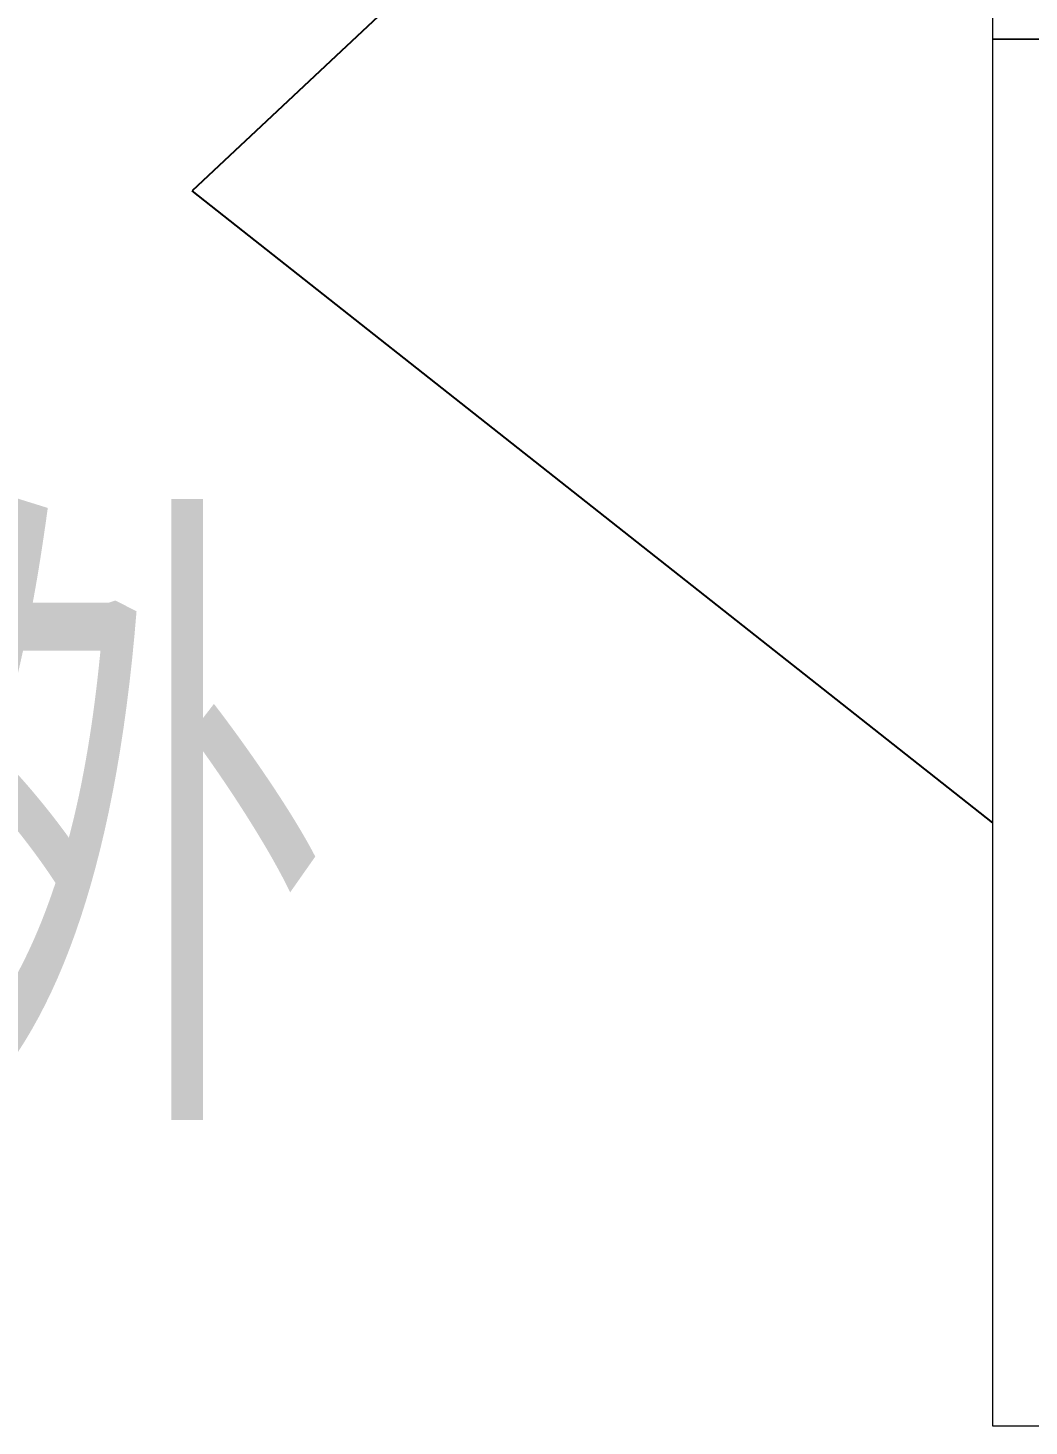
# Model space of a CAD drawing. Extents: x 3753737 to 4713801, y -857380 to 24339.
# Drawn here: x 3985272 to 4028157, y -808054 to -748179 of the extents above; entities that cross this region are included whole.
import ezdxf

# ---------------------------------------------------------------- set-up
doc = ezdxf.new("R2010")
doc.units = 0
doc.header["$LTSCALE"] = 1000
doc.header["$MEASUREMENT"] = 0
doc.layers.add('!!电气', color=1, linetype='CONTINUOUS')
doc.layers.add('图框', color=147, linetype='CONTINUOUS', lineweight=20)
doc.styles.get("Standard").update_dxf_attribs({"font": 'gbenor.shx', "bigfont": 'gbcbig.shx'})

msp = doc.modelspace()

# ---------------------------------------------------------------- linework, layer by layer
at = {"layer": '!!电气', "color": 6}
for p in [(4026611, -722919.7), (4026611, -782223.1)]:
    msp.add_line(p, (3992305.2, -755151.1), dxfattribs=at)
at = {"layer": '图框'}
for points in [[(4026611, -689253.6), (4110711, -689253.6), (4110711, -748653.6), (4026611, -748653.6)], [(4026611, -748653.6), (4110711, -748653.6), (4110711, -808053.6), (4026611, -808053.6)]]:
    msp.add_lwpolyline(points, close=True, dxfattribs=at)

# ---------------------------------------------------------------- texts
at = {"layer": '!!电气', "color": 6}
msp.add_text('除了2,3#楼要做应急照明除外', height=24113.475, dxfattribs=at).set_placement((3753243.6, -794979.6))

doc.saveas('drawing.dxf')
